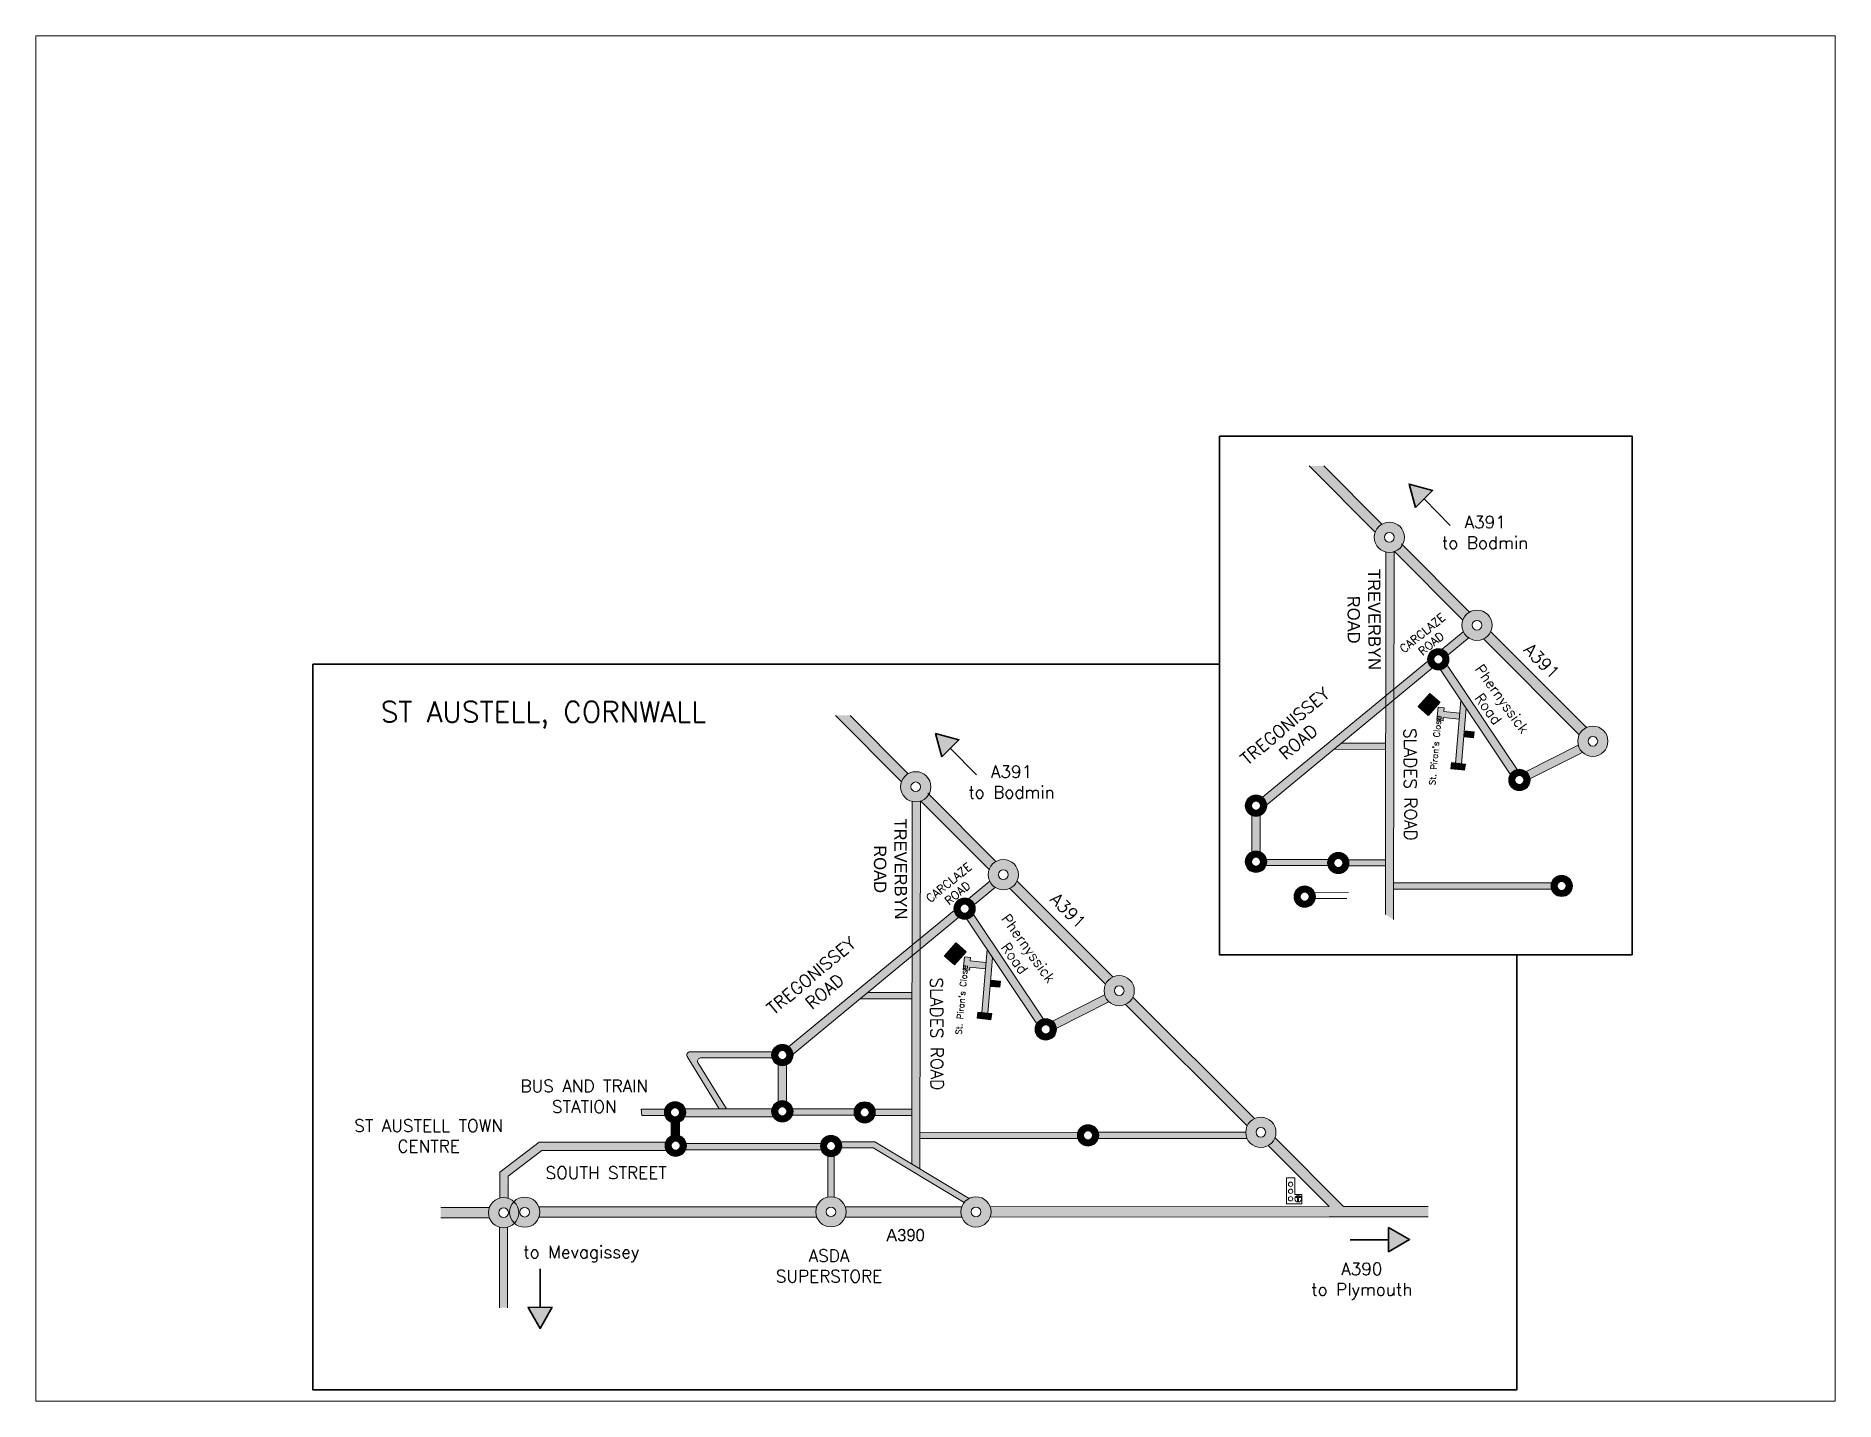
# Paper-space layout 'Layout1' of a CAD drawing. Header units: millimetres. Extents: x 26 to 231, y 20 to 176.
# The model-space entities are those that its viewports show. They can reach past a viewport. Long polylines and large blocks are cut down to what shows.
import ezdxf

# ---------------------------------------------------------------- set-up
doc = ezdxf.new("R2010")
doc.units = ezdxf.units.MM
for name, color, linetype, lineweight in [('annotation', 250, 'Continuous', 35), ('Detail', 4, 'Continuous', 30), ('main roads', 242, 'Continuous', 20), ('minor roads', 94, 'Continuous', 20), ('pictures', 7, 'Continuous', 20), ('semi minor roads', 162, 'Continuous', 20)]:
    doc.layers.add(name, color=color, linetype=linetype, lineweight=lineweight)
doc.styles.add('KS_LTAG', font='romans.shx')

# ---------------------------------------------------------------- blocks, each defined once
blk = doc.blocks.new('HD006D')
at = {"color": 4, "linetype": 'Continuous'}
blk.add_lwpolyline([(0.19, 0.425), (0.19, 1.2), (-0.19, 1.2), (-0.19, 0), (0.19, 0), (0.525, 0), (0.525, 0.425)], close=True, dxfattribs=at)
at = {"color": 3, "linetype": 'Continuous'}
blk.add_lwpolyline([(0.35, 0.3625), (0.444, 0.292), (0.373, 0.292), (0.373, 0.092), (0.327, 0.092), (0.327, 0.292), (0.256, 0.292)], close=True, dxfattribs=at)
at = {"color": 1, "linetype": 'Continuous'}
blk.add_circle((0, 0.9), 0.1, dxfattribs=at)
at = {"color": 2, "linetype": 'Continuous'}
blk.add_circle((0, 0.575), 0.1, dxfattribs=at)
at = {"color": 3, "linetype": 'Continuous'}
blk.add_circle((0, 0.225), 0.1, dxfattribs=at)
at = {"color": 4, "linetype": 'Continuous'}
blk.add_circle((0.35, 0.225), 0.15, dxfattribs=at)

msp = doc.modelspace()

# ---------------------------------------------------------------- hatches: boundary and pattern name
at = {"layer": 'annotation'}
for points in [[(6933, 4464.9), (6819.1, 4495.5), (6849.6, 4381.5)], [(4631.8, 3252.8), (4517.9, 3283.4), (4548.4, 3169.4)], [(6820.9, 824.5), (6718.6, 883.1), (6719, 765.2)], [(2597.6, 393.3), (2656.2, 495.6), (2538.3, 495.3)]]:
    msp.add_hatch(color=256, dxfattribs=at).paths.add_polyline_path(points)
at = {"layer": 'Detail'}
for points in [[(6968.3, 3435.6), (6919.3, 3478.6), (6863, 3414.4), (6912, 3371.4)], [(4667.2, 2223.5), (4618.1, 2266.5), (4561.8, 2202.3), (4610.8, 2159.3)]]:
    msp.add_hatch(color=1, dxfattribs=at).paths.add_polyline_path(points)
at = {"layer": 'main roads'}
for points in [[(6404.2, 4583.4), (6333.6, 4583.4), (6653.8, 4260.9, -0.17616), (6685.6, 4299.8)], [(4103, 3371.3), (4032.4, 3371.3), (4352.6, 3048.9, -0.17616), (4384.4, 3087.7)], [(6912.3, 985.8), (6499.8, 985.6), (6167.5, 1319.6, -0.179567), (6133.7, 1281.1), (6430.1, 984.7), (4783.7, 984.1, -0.086303), (4788, 959.3, -0.087519), (4783.5, 934.1), (6430.1, 934.7), (6430.1, 934.7), (6912.3, 934.8)], [(2349.9, 930.8, -0.084806), (2345.8, 955.2, -0.089064), (2350.4, 980.8), (2114.1, 980.8), (2114.1, 930.8)], [(3940.3, 983.8), (2590.8, 984, -0.091184), (2595.6, 957.9, -0.083747), (2591.5, 933.7), (3940.8, 933.8, -0.089355), (3936.2, 959.5, -0.084504)]]:
    msp.add_hatch(color=256, dxfattribs=at).paths.add_polyline_path(points)
h = msp.add_hatch(color=256, dxfattribs=at)
edge = h.paths.add_edge_path(flags=16)
edge.add_arc((6723.1, 4236.6), 23.5, 0, 360)
edge = h.paths.add_edge_path()
edge.add_arc((6723.1, 4236.6), 73.5, 0, 360)
h = msp.add_hatch(color=256, dxfattribs=at)
edge = h.paths.add_edge_path()
edge.add_arc((6723.1, 4236.6), 73.5, 289.21196, 330.01166, ccw=False)
edge.add_line((6747.3, 4167.1), (7079.6, 3834.8))
edge.add_arc((7148.7, 3809.6), 73.5, 120.01936, 159.92345, ccw=False)
edge.add_line((7111.9, 3873.2), (6786.8, 4199.8))
h = msp.add_hatch(color=256, dxfattribs=at)
edge = h.paths.add_edge_path(flags=16)
edge.add_arc((7148.7, 3809.6), 23.5, 0, 360)
edge = h.paths.add_edge_path()
edge.add_arc((7148.7, 3809.6), 73.5, 0, 360)
h = msp.add_hatch(color=256, dxfattribs=at)
edge = h.paths.add_edge_path()
edge.add_arc((7148.7, 3809.6), 73.5, 294.95348, 334.6971, ccw=False)
edge.add_line((7179.7, 3742.9), (7645, 3277.2))
edge.add_arc((7711.6, 3246), 73.5, 115.14575, 154.88924, ccw=False)
edge.add_line((7680.3, 3312.6), (7215.2, 3778.1))
h = msp.add_hatch(color=256, dxfattribs=at)
edge = h.paths.add_edge_path(flags=16)
edge.add_arc((7711.6, 3246), 23.5, 0, 360)
edge = h.paths.add_edge_path()
edge.add_arc((7711.6, 3246), 73.5, 0, 360)
h = msp.add_hatch(color=256, dxfattribs=at)
edge = h.paths.add_edge_path(flags=16)
edge.add_arc((4422, 3024.5), 23.5, 0, 360)
edge = h.paths.add_edge_path()
edge.add_arc((4422, 3024.5), 73.5, 0, 360)
h = msp.add_hatch(color=256, dxfattribs=at)
edge = h.paths.add_edge_path()
edge.add_arc((4422, 3024.5), 73.5, 289.21196, 330.01166, ccw=False)
edge.add_line((4446.2, 2955), (4778.4, 2622.7))
edge.add_arc((4847.5, 2597.5), 73.5, 120.01936, 159.92345, ccw=False)
edge.add_line((4810.7, 2661.2), (4485.7, 2987.7))
h = msp.add_hatch(color=256, dxfattribs=at)
edge = h.paths.add_edge_path(flags=16)
edge.add_arc((4847.5, 2597.5), 23.5, 0, 360)
edge = h.paths.add_edge_path()
edge.add_arc((4847.5, 2597.5), 73.5, 0, 360)
h = msp.add_hatch(color=256, dxfattribs=at)
edge = h.paths.add_edge_path()
edge.add_arc((4847.5, 2597.5), 73.5, 294.95348, 334.6971, ccw=False)
edge.add_line((4878.5, 2530.8), (5343.8, 2065.1))
edge.add_arc((5410.4, 2033.9), 73.5, 115.14575, 154.88924, ccw=False)
edge.add_line((5379.2, 2100.5), (4914, 2566.1))
h = msp.add_hatch(color=256, dxfattribs=at)
edge = h.paths.add_edge_path(flags=16)
edge.add_arc((5410.4, 2033.9), 23.5, 0, 360)
edge = h.paths.add_edge_path()
edge.add_arc((5410.4, 2033.9), 73.5, 0, 360)
h = msp.add_hatch(color=256, dxfattribs=at)
edge = h.paths.add_edge_path()
edge.add_arc((5410.4, 2033.9), 73.5, 295.16879, 334.91229, ccw=False)
edge.add_line((5441.7, 1967.4), (6032.1, 1376.8))
edge.add_arc((6098.7, 1345.8), 73.5, 115.26903, 154.99899, ccw=False)
edge.add_line((6067.3, 1412.3), (5477, 2002.7))
h = msp.add_hatch(color=256, dxfattribs=at)
edge = h.paths.add_edge_path(flags=16)
edge.add_arc((6098.7, 1345.8), 23.5, 0, 360)
edge = h.paths.add_edge_path()
edge.add_arc((6098.7, 1345.8), 73.5, 0, 360)
h = msp.add_hatch(color=256, dxfattribs=at)
edge = h.paths.add_edge_path(flags=16)
edge.add_arc((2419.3, 955.2), 23.5, 0, 360)
edge = h.paths.add_edge_path()
edge.add_arc((2419.3, 955.2), 73.5, 0, 360)
h = msp.add_hatch(color=256, dxfattribs=at)
h.paths.add_polyline_path([(2469.3, 1009.1, -0.208653), (2492.9, 955.2, -0.195322), (2472, 903.9, 0.654734), (2595.6, 957.9, 0.673189)])
h.paths.add_polyline_path([(2545.6, 957.9, -1), (2498.5, 957.9, -1)], flags=16)
h = msp.add_hatch(color=256, dxfattribs=at)
edge = h.paths.add_edge_path(flags=16)
edge.add_arc((4009.7, 959.5), 23.5, 0, 360)
edge = h.paths.add_edge_path()
edge.add_arc((4009.7, 959.5), 73.5, 0, 360)
h = msp.add_hatch(color=256, dxfattribs=at)
edge = h.paths.add_edge_path()
edge.add_line((4645.2, 984.1), (4079, 984.1))
edge.add_arc((4009.7, 959.5), 73.5, 0, 19.51398, ccw=False)
edge.add_arc((4009.7, 959.5), 73.5, 339.78074, 360, ccw=False)
edge.add_line((4078.7, 934.1), (4645.4, 934.1))
edge.add_arc((4714.4, 959.3), 73.5, 180, 200.06615, ccw=False)
edge.add_arc((4714.4, 959.3), 73.5, 160.32727, 180, ccw=False)
h = msp.add_hatch(color=256, dxfattribs=at)
edge = h.paths.add_edge_path(flags=16)
edge.add_arc((4714.4, 959.3), 23.5, 0, 360)
edge = h.paths.add_edge_path()
edge.add_arc((4714.4, 959.3), 73.5, 0, 360)
at = {"layer": 'minor roads'}
for points in [[(6987.9, 3390.8), (6989.5, 3408.1), (6959.8, 3410.7), (6953.9, 3348.9), (6983.7, 3345.2), (6985.1, 3360.9), (7061.8, 3352.5), (7064.3, 3382.4)], [(7096.4, 3406), (7069.6, 3446.1), (7044.2, 3140), (7074.1, 3136.7)], [(6705, 3236.8), (6489, 3236.6), (6451.9, 3206), (6704.9, 3206.8)], [(7132.2, 3262.4), (7134.5, 3292.3), (7087.3, 3296.7), (7084.8, 3266.8)], [(7024.6, 3142.1), (7021.2, 3112.3), (7088.5, 3104.9), (7092.1, 3134.7)], [(6424.8, 2641.8, -0.062231), (6423.2, 2654.5, -0.085581), (6426.2, 2671.8), (6125.7, 2671.4, -0.054093), (6126.9, 2660.2, -0.0929), (6123.4, 2641.4)], [(6704.5, 2640), (6704.5, 2670), (6524.3, 2669.8, -0.075369), (6526.6, 2654.5, -0.072111), (6524.5, 2639.8)], [(4686.7, 2178.7), (4688.4, 2196), (4658.6, 2198.7), (4652.7, 2136.9), (4682.5, 2133.1), (4684, 2148.8), (4760.7, 2140.4), (4763.1, 2170.3)], [(4795.2, 2194), (4768.4, 2234), (4743.1, 1927.9), (4772.9, 1924.6)], [(4403.8, 2024.8), (4187.8, 2024.5), (4150.7, 1993.9), (4403.8, 1994.8)], [(4831.1, 2050.4), (4833.4, 2080.3), (4786.1, 2084.7), (4783.7, 2054.8)], [(4790.9, 1922.6), (4723.4, 1930), (4720, 1900.2), (4787.4, 1892.9)], [(3721.8, 1721, -0.079611), (3724.4, 1737.3), (3324.7, 1736.8, 0.561626), (3310.7, 1713.6), (3466.4, 1460.6), (3501.7, 1460.6), (3363.4, 1685.3, -0.514147), (3376.5, 1707.5), (3723.7, 1707.3, -0.066988)], [(3203, 1457.9), (3088.1, 1457.7), (3090.5, 1427.7), (3203, 1427.8, -0.073132), (3200.7, 1442.8, -0.073463)], [(4123.7, 1429.7, -0.062231), (4122.1, 1442.4, -0.085581), (4125.1, 1459.7), (3824.6, 1459.3, -0.054093), (3825.8, 1448.2, -0.0929), (3822.2, 1429.3)], [(4403.3, 1428), (4403.3, 1458), (4223.1, 1457.7, -0.075369), (4225.5, 1442.4, -0.072111), (4223.3, 1427.7)], [(3306.9, 1290.9, -0.047557), (3307.9, 1281.1, -0.099845), (3303.8, 1260.9), (3962.1, 1261.3, -0.087697), (3959, 1279, -0.060032), (3960.4, 1291.3)], [(4025.2, 1229.4, -0.148288), (3995.2, 1229.7), (3995, 1031.5, -0.103058), (4025, 1031.4)], [(4223.4, 1299.7), (4058, 1299.8, -0.104015), (4062.4, 1279, -0.044668), (4061.5, 1269.8), (4215.1, 1269.7), (4656.5, 1004.7, -0.109537), (4681.1, 1024.9)]]:
    msp.add_hatch(color=256, dxfattribs=at).paths.add_polyline_path(points)
h = msp.add_hatch(color=256, dxfattribs=at)
edge = h.paths.add_edge_path(flags=16)
edge.add_arc((6474.9, 2654.5), 21.7, 0, 360)
edge = h.paths.add_edge_path()
edge.add_arc((6474.9, 2654.5), 51.7, 0, 360)
h = msp.add_hatch(color=256, dxfattribs=at)
edge = h.paths.add_edge_path(flags=16)
edge.add_arc((6311.8, 2491.1), 21.7, 0, 360)
edge = h.paths.add_edge_path()
edge.add_arc((6311.8, 2491.1), 51.7, 0, 360)
h = msp.add_hatch(color=256, dxfattribs=at)
edge = h.paths.add_edge_path()
edge.add_line((7510.7, 2557.7), (6743.9, 2558))
edge.add_line((6743.9, 2558), (6743.9, 2528))
edge.add_line((6743.9, 2528), (7510.9, 2527.9))
edge.add_arc((7560.3, 2543.1), 51.7, 180, 197.07013, ccw=False)
edge.add_arc((7560.3, 2543.1), 51.7, 163.56729, 180, ccw=False)
h = msp.add_hatch(color=256, dxfattribs=at)
edge = h.paths.add_edge_path(flags=16)
edge.add_arc((7560.3, 2543.1), 21.7, 0, 360)
edge = h.paths.add_edge_path()
edge.add_arc((7560.3, 2543.1), 51.7, 0, 360)
h = msp.add_hatch(color=256, dxfattribs=at)
edge = h.paths.add_edge_path(flags=16)
edge.add_arc((4173.8, 1442.4), 21.7, 0, 360)
edge = h.paths.add_edge_path()
edge.add_arc((4173.8, 1442.4), 51.7, 0, 360)
h = msp.add_hatch(color=256, dxfattribs=at)
edge = h.paths.add_edge_path(flags=16)
edge.add_arc((4010.7, 1279), 21.7, 0, 360)
edge = h.paths.add_edge_path()
edge.add_arc((4010.7, 1279), 51.7, 0, 360)
h = msp.add_hatch(color=256, dxfattribs=at)
edge = h.paths.add_edge_path()
edge.add_line((5209.5, 1345.6), (4442.7, 1345.9))
edge.add_line((4442.7, 1345.9), (4442.7, 1315.9))
edge.add_line((4442.7, 1315.9), (5209.7, 1315.8))
edge.add_arc((5259.1, 1331), 51.7, 180, 197.07013, ccw=False)
edge.add_arc((5259.1, 1331), 51.7, 163.56729, 180, ccw=False)
h = msp.add_hatch(color=256, dxfattribs=at)
edge = h.paths.add_edge_path(flags=16)
edge.add_arc((5259.1, 1331), 21.7, 0, 360)
edge = h.paths.add_edge_path()
edge.add_arc((5259.1, 1331), 51.7, 0, 360)
h = msp.add_hatch(color=256, dxfattribs=at)
edge = h.paths.add_edge_path()
edge.add_line((6025.2, 1345.8), (5308.6, 1345.8))
edge.add_arc((5259.1, 1331), 51.7, 0, 16.68041, ccw=False)
edge.add_arc((5259.1, 1331), 51.7, -17.05742, 0, ccw=False)
edge.add_line((5308.5, 1315.8), (6031.6, 1315.8))
edge.add_arc((6098.7, 1345.8), 73.5, 180, 204.07343, ccw=False)
at = {"layer": 'semi minor roads'}
h = msp.add_hatch(color=256, dxfattribs=at)
edge = h.paths.add_edge_path()
edge.add_arc((6723.1, 4236.6), 73.5, 256.27877, 287.85943, ccw=False)
edge.add_line((6705.7, 4165.1), (6705.1, 3403.8))
edge.add_line((6705.1, 3403.8), (6744.9, 3443.3))
edge.add_line((6744.9, 3443.3), (6745.7, 4166.6))
h.paths.add_polyline_path([(6744.9, 3443.3), (6705.1, 3403.8), (6705, 3347.4), (6744.8, 3386.8)])
h.paths.add_polyline_path([(6744.8, 3386.8), (6705, 3347.4), (6704.4, 2595.7), (6743.9, 2595.7)])
for points in [[(7108.5, 3748, -0.138035), (7082.3, 3778), (6979, 3692.9, -0.201288), (7008.2, 3665.2)], [(6931, 3601.4, -0.201844), (6909.2, 3635.4), (6745, 3500.1), (6744.9, 3447.8)], [(7004.2, 3616, -0.19987), (6971.1, 3593.4), (7310.8, 3085.3, -0.199976), (7343.3, 3108.6)], [(6705.1, 3415), (6705.1, 3467.3), (6106.7, 2974.4), (6106.7, 2974.4, -0.210298), (6126.9, 2937.7)], [(7661.8, 3191.9, -0.139488), (7640.7, 3226.2), (7388, 3098.2, -0.199903), (7406.8, 3062.8)], [(6095.1, 2885.1, -0.199869), (6055.1, 2885), (6055.1, 2708.3, -0.199858), (6095.1, 2708.2)], [(4807.3, 2535.9, -0.138035), (4781.1, 2565.9), (4677.8, 2480.8, -0.201288), (4707, 2453.1)], [(6743.9, 2595.7), (6704.4, 2595.7), (6704.3, 2403.9), (6743.7, 2380.2)], [(4629.8, 2389.4, -0.201844), (4608.1, 2423.4), (4443.8, 2288.1), (4443.7, 2235.7)], [(4703, 2403.9, -0.19987), (4670, 2381.3), (5009.6, 1873.2, -0.199976), (5042.1, 1896.5)], [(4403.9, 2202.9), (4404, 2255.3), (3805.5, 1762.3), (3805.5, 1762.3, -0.210298), (3825.7, 1725.6)], [(5360.6, 1979.8, -0.139488), (5339.6, 2014.2), (5086.8, 1886.1, -0.199903), (5105.6, 1850.8)], [(3793.9, 1673, -0.199869), (3753.9, 1673), (3753.9, 1496.3, -0.199858), (3793.9, 1496.1)], [(3721.7, 1448.2, -0.060197), (3723.2, 1460.5), (3301.7, 1460.6, -0.087399), (3304.8, 1442.8, -0.110642), (3299.8, 1420.6), (3729.6, 1420.5, -0.140726)], [(3274, 1395.3, -0.199877), (3234, 1394.3), (3234, 1328.3, -0.200016), (3274, 1329.8)], [(4442.8, 1383.6), (4403.3, 1383.6), (4403.1, 1191.8), (4442.5, 1168.2)], [(3203.8, 1281.1, -0.083333), (3206.6, 1298.1), (2591.5, 1298.1), (2401.4, 1152.8), (2401.4, 1026.6, -0.13864), (2441.4, 1025.4), (2441.4, 1133.1), (2604.9, 1258.1), (3209.2, 1258.1, -0.115033)], [(2439.2, 884.4, -0.138549), (2399.2, 884.5), (2399.2, 493.3), (2439.2, 493.3)]]:
    msp.add_hatch(color=256, dxfattribs=at).paths.add_polyline_path(points)
h = msp.add_hatch(color=256, dxfattribs=at)
h.paths.add_polyline_path([(7012.5, 3644.3, 1), (6908.5, 3644.3, 1)])
h.paths.add_polyline_path([(6938.5, 3644.3, -1), (6982.5, 3644.3, -1)], flags=16)
h = msp.add_hatch(color=256, dxfattribs=at)
h.paths.add_polyline_path([(7407.1, 3057.9, 1), (7303, 3057.9, 1)])
h.paths.add_polyline_path([(7333, 3057.9, -1), (7377.1, 3057.9, -1)], flags=16)
h = msp.add_hatch(color=256, dxfattribs=at)
h.paths.add_polyline_path([(6127, 2933.1, 1), (6023, 2933.1, 1)])
h.paths.add_polyline_path([(6053, 2933.1, -1), (6097, 2933.1, -1)], flags=16)
h = msp.add_hatch(color=256, dxfattribs=at)
edge = h.paths.add_edge_path()
edge.add_arc((4422, 3024.5), 73.5, 256.27877, 287.85943, ccw=False)
edge.add_line((4404.5, 2953), (4403.9, 2191.7))
edge.add_line((4403.9, 2191.7), (4443.7, 2231.2))
edge.add_line((4443.7, 2231.2), (4444.5, 2954.5))
h.paths.add_polyline_path([(4443.7, 2231.2), (4403.9, 2191.7), (4403.9, 2135.3), (4443.6, 2174.8)])
h.paths.add_polyline_path([(4443.6, 2174.8), (4403.9, 2135.3), (4403.3, 1383.6), (4442.8, 1383.6)])
h = msp.add_hatch(color=256, dxfattribs=at)
h.paths.add_polyline_path([(6126.9, 2660.2, 1), (6022.9, 2660.2, 1)])
h.paths.add_polyline_path([(6052.9, 2660.2, -1), (6096.9, 2660.2, -1)], flags=16)
h = msp.add_hatch(color=256, dxfattribs=at)
h.paths.add_polyline_path([(4711.4, 2432.2, 1), (4607.3, 2432.2, 1)])
h.paths.add_polyline_path([(4637.3, 2432.2, -1), (4681.4, 2432.2, -1)], flags=16)
h = msp.add_hatch(color=256, dxfattribs=at)
h.paths.add_polyline_path([(5105.9, 1845.9, 1), (5001.8, 1845.9, 1)])
h.paths.add_polyline_path([(5031.8, 1845.9, -1), (5075.9, 1845.9, -1)], flags=16)
h = msp.add_hatch(color=256, dxfattribs=at)
h.paths.add_polyline_path([(3825.9, 1721, 1), (3721.8, 1721, 1)])
h.paths.add_polyline_path([(3751.8, 1721, -1), (3795.9, 1721, -1)], flags=16)
h = msp.add_hatch(color=256, dxfattribs=at)
h.paths.add_polyline_path([(3304.8, 1442.8, 1), (3200.7, 1442.8, 1)])
h.paths.add_polyline_path([(3230.7, 1442.8, -1), (3274.8, 1442.8, -1)], flags=16)
h = msp.add_hatch(color=256, dxfattribs=at)
h.paths.add_polyline_path([(3825.8, 1448.2, 1), (3721.7, 1448.2, 1)])
h.paths.add_polyline_path([(3751.7, 1448.2, -1), (3795.8, 1448.2, -1)], flags=16)
h = msp.add_hatch(color=256, dxfattribs=at)
h.paths.add_polyline_path([(3203.8, 1281.1, 1), (3307.9, 1281.1, 1)])
h.paths.add_polyline_path([(3233.8, 1281.1, -1), (3277.9, 1281.1, -1)], flags=16)

# ---------------------------------------------------------------- linework, layer by layer
for points in [[(7111.9, 3873.2), (6781.4, 4205.3)], [(7079.6, 3834.8), (6747.3, 4167.1)], [(7680.3, 3312.6), (7215.2, 3778.1)], [(7645, 3277.2), (7179.7, 3742.9)], [(4810.7, 2661.2), (4480.2, 2993.2)], [(4778.4, 2622.7), (4446.2, 2955)], [(5379.2, 2100.5), (4914, 2566.1)], [(5343.8, 2065.1), (4878.5, 2530.8)]]:
    msp.add_lwpolyline(points)
at = {"layer": 'annotation'}
for points in [[(5897.6, 4728.5), (7902.3, 4728.5), (7902.3, 2208.7), (5897.6, 2208.7)], [(6849.6, 4381.5), (6933, 4464.9), (6819.1, 4495.5)], [(4548.4, 3169.4), (4631.8, 3252.8), (4517.9, 3283.4)], [(6718.6, 883.1), (6719, 765.2), (6820.9, 824.5)], [(2656.2, 495.6), (2538.3, 495.3), (2597.6, 393.3)]]:
    msp.add_lwpolyline(points, close=True, dxfattribs=at)
for points in [[(7018.8, 4294.8), (6891.3, 4423.2)], [(7342.3, 2208.7), (7342.3, 94.1), (1493.2, 94.1), (1493.2, 3620.3), (5897.6, 3620.3)], [(4717.6, 3082.7), (4590.1, 3211.1)], [(6532.3, 824), (6718.8, 824.1)], [(2597.2, 681.9), (2597.3, 495.4)]]:
    msp.add_lwpolyline(points, dxfattribs=at)
at = {"layer": 'Detail', "color": 0}
for points in [[(6863, 3414.4), (6919.3, 3478.6), (6968.3, 3435.6), (6912, 3371.4)], [(4561.8, 2202.3), (4618.1, 2266.5), (4667.2, 2223.5), (4610.8, 2159.3)]]:
    msp.add_lwpolyline(points, close=True, dxfattribs=at)
at = {"layer": 'main roads'}
for points in [[(6653.8, 4260.9), (6333.6, 4583.4)], [(6685.6, 4299.8), (6404.2, 4583.4)], [(4352.6, 3048.9), (4032.4, 3371.3)], [(4384.4, 3087.7), (4103, 3371.3)], [(6032.1, 1376.8), (5441.7, 1967.4)], [(6067.3, 1412.3), (5477, 2002.7)], [(6499.8, 985.6), (6167.9, 1319.1)], [(6430.1, 984.7), (6133.7, 1281.1)], [(2114.1, 980.8), (2350.4, 980.8)], [(2590.8, 984), (3940.5, 983.8)], [(4079, 984.1), (4645.2, 984.1)], [(4783.7, 984.1), (6430.1, 984.7)], [(6499.8, 985.6), (6912.3, 985.8)], [(2114.1, 930.8), (2349.9, 930.8)], [(2591.5, 933.7), (3940.5, 933.8)], [(4078.7, 934.1), (4645.4, 934.1)], [(4783.5, 934.1), (6430.1, 934.7)], [(6430.1, 934.7), (6912.3, 934.8)]]:
    msp.add_lwpolyline(points, dxfattribs=at)
for centre, radius in [((6723.1, 4236.6), 73.5), ((6723.1, 4236.6), 23.5), ((7148.7, 3809.6), 73.5), ((7148.7, 3809.6), 23.5), ((7711.6, 3246), 73.5), ((7711.6, 3246), 23.5), ((4422, 3024.5), 73.5), ((4422, 3024.5), 23.5), ((4847.5, 2597.5), 73.5), ((4847.5, 2597.5), 23.5), ((5410.4, 2033.9), 73.5), ((5410.4, 2033.9), 23.5), ((6098.7, 1345.8), 73.5), ((6098.7, 1345.8), 23.5), ((2419.3, 955.2), 73.5), ((2419.3, 955.2), 23.5), ((2522.1, 957.9), 73.5), ((2522.1, 957.9), 23.5), ((4009.7, 959.5), 73.5), ((4009.7, 959.5), 23.5), ((4714.4, 959.3), 73.5), ((4714.4, 959.3), 23.5)]:
    msp.add_circle(centre, radius, dxfattribs=at)
at = {"layer": 'minor roads'}
for points in [[(6959.8, 3410.7), (6953.9, 3348.9)], [(6959.8, 3410.7), (6989.5, 3408.1)], [(7069.6, 3446.1), (7044.2, 3140)], [(6953.9, 3348.9), (6983.7, 3345.2)], [(6985.1, 3360.9), (6983.7, 3345.2)], [(7061.8, 3352.5), (6985.1, 3360.9)], [(6989.5, 3408.1), (6987.9, 3390.8)], [(7064.3, 3382.4), (6987.9, 3390.8)], [(7096.4, 3406), (7074.1, 3136.7)], [(6489, 3236.6), (6705, 3236.8)], [(7084.5, 3266.9), (7132.2, 3262.4)], [(7087.3, 3296.7), (7134.5, 3292.3)], [(7134.5, 3292.3), (7132.2, 3262.4)], [(6451.9, 3206), (6704.9, 3206.8)], [(7021.2, 3112.3), (7024.6, 3142.1)], [(7088.5, 3104.9), (7021.2, 3112.3)], [(7092.1, 3134.7), (7024.6, 3142.1)], [(7088.5, 3104.9), (7092.1, 3134.7)], [(6123.4, 2641.4), (6424.8, 2641.8)], [(6125.7, 2671.4), (6426.2, 2671.8)], [(6524.3, 2669.8), (6704.5, 2670)], [(6524.5, 2639.8), (6704.5, 2640)], [(7510.7, 2557.7), (6743.9, 2558)], [(6359.1, 2511.9), (6524.6, 2511.8)], [(6362.7, 2481.9), (6516.3, 2481.8)], [(7510.9, 2527.9), (6743.9, 2528)], [(4658.6, 2198.7), (4652.7, 2136.9)], [(4658.6, 2198.7), (4688.4, 2196)], [(4688.4, 2196), (4686.7, 2178.7)], [(4768.4, 2234), (4743.1, 1927.9)], [(4795.2, 2194), (4772.9, 1924.6)], [(4652.7, 2136.9), (4682.5, 2133.1)], [(4684, 2148.8), (4682.5, 2133.1)], [(4760.7, 2140.4), (4684, 2148.8)], [(4763.1, 2170.3), (4686.7, 2178.7)], [(4187.8, 2024.5), (4403.8, 2024.8)], [(4783.4, 2054.8), (4831.1, 2050.4)], [(4786.1, 2084.7), (4833.4, 2080.3)], [(4833.4, 2080.3), (4831.1, 2050.4)], [(4150.7, 1993.9), (4403.7, 1994.8)], [(4720, 1900.2), (4723.4, 1930)], [(4790.9, 1922.6), (4723.4, 1930)], [(4787.4, 1892.9), (4720, 1900.2)], [(4787.4, 1892.9), (4790.9, 1922.6)], [(3310.7, 1713.6), (3466.4, 1460.6)], [(3324.7, 1736.8), (3724.4, 1737.3)], [(3363.4, 1685.3), (3501.7, 1460.6)], [(3376.5, 1707.5), (3723.7, 1707.3)], [(3088.1, 1457.7), (3203, 1457.9)], [(3088.1, 1457.7), (3090.5, 1427.7)], [(3090.5, 1427.7), (3203, 1427.8)], [(3822.2, 1429.3), (4123.7, 1429.7)], [(3824.6, 1459.3), (4125.1, 1459.7)], [(4223.1, 1457.7), (4403.3, 1458)], [(4223.3, 1427.7), (4403.3, 1428)], [(5209.5, 1345.6), (4442.7, 1345.9)], [(5209.7, 1315.8), (4442.7, 1315.9)], [(6025.2, 1345.8), (5308.5, 1345.8)], [(6031.6, 1315.8), (5308.5, 1315.8)], [(3303.8, 1260.9), (3961.4, 1261.3)], [(3306.9, 1290.9), (3961.3, 1291.3)], [(3995, 1031.5), (3995.2, 1229.7)], [(4025, 1031.4), (4025.2, 1229.4)], [(4058, 1299.8), (4223.4, 1299.7)], [(4061.5, 1269.8), (4215.1, 1269.7)], [(4656.5, 1004.7), (4215.1, 1269.7)], [(4681.1, 1024.9), (4223.4, 1299.7)]]:
    msp.add_lwpolyline(points, dxfattribs=at)
for centre, radius in [((6474.9, 2654.5), 51.7), ((6474.9, 2654.5), 21.7), ((6311.8, 2491.1), 51.7), ((7560.3, 2543.1), 51.7), ((7560.3, 2543.1), 21.7), ((6311.8, 2491.1), 21.7), ((4173.8, 1442.4), 51.7), ((4173.8, 1442.4), 21.7), ((4010.7, 1279), 51.7), ((5259.1, 1331), 51.7), ((5259.1, 1331), 21.7), ((4010.7, 1279), 21.7)]:
    msp.add_circle(centre, radius, dxfattribs=at)
for centre, start, end in [((3324.8, 1720.9), 89.94728, 207.48721), ((3377.9, 1691.7), 94.81516, 203.65455)]:
    msp.add_arc(centre, 15.8, start, end, dxfattribs=at)
at = {"layer": 'semi minor roads'}
for points in [[(6705.7, 4166.6), (6704.3, 2403.9)], [(6745.7, 4166.6), (6743.7, 2380.2), (6743.7, 2380.2), (6743.7, 2380.2)], [(7082.3, 3778), (6979, 3692.9)], [(7110.4, 3749.6), (7008.2, 3665.2)], [(6909.2, 3635.4), (6106.7, 2974.4)], [(6931, 3601.4), (6126.9, 2937.7)], [(6971.1, 3593.4), (7323.5, 3066.2)], [(7004.2, 3616), (7356.8, 3088.4)], [(7388, 3098.2), (7640.7, 3226.2)], [(7406.1, 3062.5), (7661.8, 3191.9)], [(4404.5, 2954.5), (4403.1, 1191.8)], [(4444.5, 2954.5), (4442.5, 1168.2), (4442.5, 1168.2), (4442.5, 1168.2)], [(6055.1, 2885), (6055.1, 2707.9)], [(6095.1, 2885.1), (6095.1, 2707.9)], [(4781.1, 2565.9), (4677.8, 2480.8)], [(4809.3, 2537.5), (4707, 2453.1)], [(4608.1, 2423.4), (3805.5, 1762.3)], [(4629.8, 2389.4), (3825.7, 1725.6)], [(4670, 2381.3), (5022.4, 1854.1)], [(4703, 2403.9), (5055.6, 1876.3)], [(5086.8, 1886.1), (5339.6, 2014.2)], [(5104.9, 1850.4), (5360.6, 1979.8)], [(3753.9, 1673), (3753.9, 1495.8)], [(3793.9, 1673), (3793.9, 1495.8)], [(3299.8, 1420.6), (3728.7, 1420.5)], [(3301.7, 1460.6), (3723.1, 1460.5)], [(3234, 1394.3), (3234, 1328.3)], [(3274, 1395.3), (3274, 1329.8)], [(2591.5, 1298.1), (2401.4, 1152.8)], [(2604.9, 1258.1), (2441.4, 1133.1)], [(2591.5, 1298.1), (3209.5, 1298.1)], [(2604.9, 1258.1), (3215.2, 1258.1)], [(2401.4, 1152.8), (2401.4, 1026.6)], [(2441.4, 1133.1), (2441.4, 1025.4)], [(2399.2, 884.5), (2399.2, 493.3)], [(2439.2, 884.4), (2439.2, 493.3)]]:
    msp.add_lwpolyline(points, dxfattribs=at)
for centre, radius in [((6960.5, 3644.3), 52), ((6960.5, 3644.3), 22), ((7355, 3057.9), 52), ((7355, 3057.9), 22), ((6075, 2933.1), 52), ((6075, 2933.1), 22), ((6074.9, 2660.2), 52), ((6074.9, 2660.2), 22), ((4659.3, 2432.2), 52), ((4659.3, 2432.2), 22), ((5053.8, 1845.9), 52), ((5053.8, 1845.9), 22), ((3773.8, 1721), 52), ((3773.8, 1721), 22), ((3252.8, 1442.8), 52), ((3773.7, 1448.2), 52), ((3252.8, 1442.8), 22), ((3773.7, 1448.2), 22), ((3255.8, 1281.1), 52), ((3255.8, 1281.1), 22)]:
    msp.add_circle(centre, radius, dxfattribs=at)

# ---------------------------------------------------------------- block references
at = {"layer": 'pictures', "xscale": 104.9814389400508, "yscale": 104.9814389400506, "zscale": 104.9814389400507}
msp.add_blockref('HD006D', (6243.1, 999.1), dxfattribs=at)

# ---------------------------------------------------------------- texts
at = {"layer": 'annotation', "char_height": 60, "width": 786.788, "style": 'KS_LTAG'}
for s, insert, attachment_point in [('A391\\Pto Bodmin', (7188.3, 4340.4), 2), ('A391\\Pto Bodmin', (4887.1, 3128.4), 2), ('BUS AND TRAIN STATION', (2811.5, 1600.8), 2), ('ST AUSTELL TOWN CENTRE', (2055.3, 1408.3), 2), ('SOUTH STREET', (2917.8, 1179.2), 2), ('to Mevagissey', (2515.4, 794.2), 1), ('ASDA\\PSUPERSTORE', (4000.5, 776.6), 2), ('A390\\Pto Plymouth', (6589, 712.5), 2)]:
    msp.add_mtext(s, dxfattribs=dict(at, insert=insert, attachment_point=attachment_point))
at = {"layer": 'annotation', "attachment_point": 2}
for s, insert, char_height, width, rotation in [('TREVERBYN \\PROAD', (6680.2, 3837.3), 60, 648.491, 270.35837), ('14', (6906.4, 3433.7), 30, 71.617, 46.96693), ('TREVERBYN \\PROAD', (4379, 2625.2), 60, 648.491, 270.35837), ('14', (4605.2, 2221.7), 30, 71.617, 46.96693)]:
    msp.add_mtext(s, dxfattribs=dict(at, insert=insert, char_height=char_height, width=width, rotation=rotation))
at = {"layer": 'annotation', "attachment_point": 2, "style": 'KS_LTAG'}
for s, insert, char_height, width, rotation in [('CARCLAZE \\PROAD', (6871, 3787.1), 40, 383.919, 39.49373), ('A391', (7484.3, 3656.7), 60, 786.788, 315.33746), ('Phernyssick Road', (7291.3, 3466.6), 50, 383.919, 305.82326), ('TREGONISSEY \\PROAD', (6196.4, 3342.1), 60, 786.788, 39.97774), ("St. Piran's Close", (6931.1, 3203.4), 30, 321.243, 84.89217), ('SLADES ROAD', (6855.6, 3035.7), 60, 786.788, 270.35837), ('CARCLAZE \\PROAD', (4569.8, 2575), 40, 383.919, 39.49373), ('A391', (5183.1, 2444.6), 60, 786.788, 315.33746), ('Phernyssick Road', (4990.1, 2254.5), 50, 383.919, 305.82326), ('TREGONISSEY \\PROAD', (3895.3, 2130), 60, 786.788, 39.97774), ("St. Piran's Close", (4629.9, 1991.3), 30, 321.243, 84.89217), ('SLADES ROAD', (4554.5, 1823.7), 60, 786.788, 270.35837)]:
    msp.add_mtext(s, dxfattribs=dict(at, insert=insert, char_height=char_height, width=width, rotation=rotation))
at = {"layer": 'annotation', "color": 232, "insert": (2613.1, 3438.6), "char_height": 100, "width": 2142.335, "attachment_point": 2, "style": 'KS_LTAG'}
msp.add_mtext('ST AUSTELL, CORNWALL', dxfattribs=at)
at = {"layer": 'annotation', "insert": (4372.1, 876.4), "char_height": 60, "width": 424.41, "attachment_point": 2}
msp.add_mtext('A390', dxfattribs=at)

psp = doc.layouts.get("Layout1")

# ---------------------------------------------------------------- viewports
at = {"layer": 'annotation'}
psp.add_viewport(center=(128.5, 97.5), size=(205.6, 156), view_center_point=(4517.89, 3356.38), view_height=6632.0133, dxfattribs=at)

doc.saveas('drawing.dxf')
